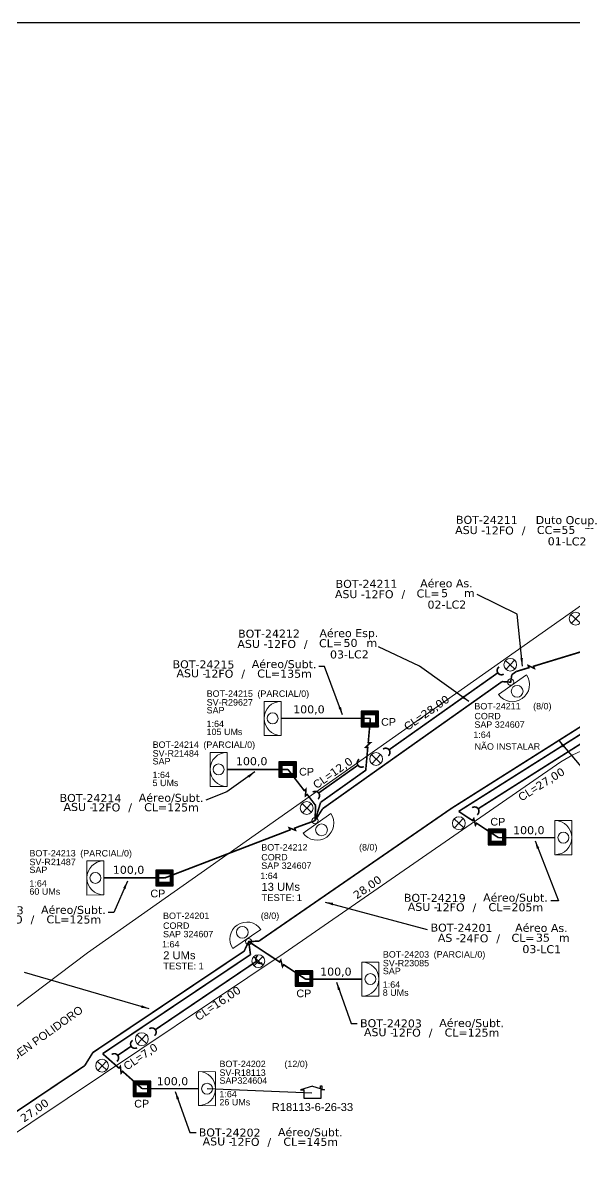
# Model space of a CAD drawing. Header units: inches. Extents: x 416 to 2179, y -8 to 586.
# Drawn here: x 604.5 to 742.2, y 299.1 to 586.1 of the extents above; entities that cross this region are included whole.
import ezdxf
from ezdxf.enums import TextEntityAlignment as Align

# ---------------------------------------------------------------- set-up
doc = ezdxf.new("R2010")
doc.units = ezdxf.units.IN
doc.header["$MEASUREMENT"] = 0
for name, color, linetype in [('10.1-Caixas Subterrâneas', 5, 'Continuous'), ('CAP a instalar', 1, 'Continuous'), ('DROP DE CLIENTE', 140, 'Continuous'), ('label_cabos', 7, 'Continuous'), ('Subida Lateral', 5, 'Continuous'), ('surveys', 7, 'Continuous'), ('surveys legendas', 7, 'Continuous')]:
    doc.layers.add(name, color=color, linetype=linetype)
for name, color, linetype, lineweight in [('10.4-Postes', 1, 'Continuous', 0), ("20.0-LEGENDA DOS CDO'S", 1, 'Continuous', 0), ('20.1-CDO_INTERIOR', 1, 'Continuous', 0), ('20.2-CDO_POSTE', 1, 'Continuous', 5), ('20.6-CORDOALHA_SUPORTE', 7, 'Continuous', 25), ('CORDOALHA_SUPORTE', 7, 'Continuous', 25), ('Quadra', 251, 'Continuous', 0), ('Segmento Logradouro Texto', 251, 'Continuous', 0)]:
    doc.layers.add(name, color=color, linetype=linetype, lineweight=lineweight)
doc.styles.add('ARIAL', font='arial.ttf')
doc.styles.add('DIGICADE', font='arial.ttf')
doc.styles.add('ROMANS', font='arial.ttf')
doc.styles.add('siredit', font='verdana.ttf')
doc.linetypes.add('FENCELINE1', pattern='A,0.25,-0.1,[133,ltypeshp.shx,S=0.1,R=0,X=-0.1,Y=0],-0.1,1', length=1.45)
doc.dimstyles.new('CL', dxfattribs={"dimtxt": 1, "dimasz": 2, "dimexe": 0.18, "dimexo": 0.0625, "dimgap": 0.09, "dimtad": 0, "dimdec": 0, "dimrnd": 1, "dimzin": 0, "dimdsep": 46, "dimtxsty": 'siredit', "dimblk": 'NONE', "dimcen": 0, "dimse1": 1, "dimse2": 1, "dimsd1": 1, "dimsd2": 1, "dimclrt": 7, "dimadec": 0, "dimazin": 0, "dimtfac": 1, "dimtdec": 0, "dimtofl": 0, "dimtmove": 0, "dimatfit": 3, "dimfxl": 0, "dimtolj": 1, "dimtzin": 0, "dimarcsym": 0})

# ---------------------------------------------------------------- blocks, each defined once
blk = doc.blocks.new('SURVEY_SURVEY')
for p, q in [((0, 0.0000152), (-0.0000151, 0.0000108)), ((0, 0.0000152), (0.0000151, 0.0000108)), ((0.0000101, 0.0000159), (0.0000117, 0.0000159)), ((0.0000101, 0.0000123), (0.0000101, 0.0000159)), ((0.0000117, 0.0000159), (0.0000117, 0.0000119)), ((-0.0000151, 0.0000108), (-0.0000104, 0.0000108)), ((-0.0000103, 0), (-0.0000103, 0.0000108)), ((0.0000103, 0), (-0.0000103, 0)), ((0.0000151, 0.0000108), (0.0000103, 0.0000108)), ((0.0000103, 0.0000108), (0.0000103, 0))]:
    blk.add_line(p, q)
blk = doc.blocks.new('POLE_POLE')
at = {"color": 1}
for p, q in [((-0.00000309, 0.00000689), (0.00000269, 0.00000147)), ((0.00000251, 0.00000707), (-0.00000291, 0.00000129))]:
    blk.add_line(p, q, dxfattribs=at)
blk.add_circle((-0.0000002, 0.00000418), 0.00000396, dxfattribs=at)
blk = doc.blocks.new('CDOE_CT_POSTE')
at = {"layer": "20.0-LEGENDA DOS CDO'S", "color": 0, "style": 'ARIAL'}
for tag, p, height in [('CDO_N', (0.12, 5.25), 0.8), ('CORDOALHA', (0.12, 4.02), 0.8), ('SAP', (0.12, 2.96), 0.8), ('1:XX', (-0.01, 1.7), 0.8), ('UMS', (0.14, 0.22), 1)]:
    blk.add_attdef(tag, p, '', height=height, rotation=0.118, dxfattribs=at)
blk.add_attdef('FIBRAS_UTILIZADAS', text='', height=0.8, rotation=0.118, dxfattribs=at).set_placement((7.83, 5.26), align=Align.CENTER)
blk = doc.blocks.new('*X2')
at = {"color": 0, "linetype": 'Continuous'}
for p, q in [((-1.25, 0.34099), (-0.49099, 1.1)), ((-1.25, 0.517767), (-0.667767, 1.1)), ((-1.25, 0.694544), (-0.844544, 1.1)), ((-1.25, 0.87132), (-1.02132, 1.1)), ((-1.25, 1.048097), (-1.198097, 1.1)), ((-1.25, 0.164214), (-0.8035, 0.610714)), ((-1.25, -0.012563), (-0.8035, 0.433937)), ((-1.25, -0.18934), (-0.8035, 0.25716)), ((-1.25, -0.366117), (-0.8035, 0.080383)), ((-0.789214, 0.625), (-0.314214, 1.1)), ((-0.612437, 0.625), (-0.137437, 1.1)), ((-0.43566, 0.625), (0.03934, 1.1)), ((-0.258883, 0.625), (0.216117, 1.1)), ((-0.082107, 0.625), (0.392893, 1.1)), ((0.09467, 0.625), (0.56967, 1.1)), ((0.271447, 0.625), (0.746447, 1.1)), ((0.448223, 0.625), (0.923223, 1.1)), ((0.625, 0.625), (1.1, 1.1)), ((0.801777, 0.625), (1.25, 1.073223)), ((0.8035, 0.449947), (1.25, 0.896447)), ((0.8035, 0.27317), (1.25, 0.71967)), ((0.8035, 0.096393), (1.25, 0.542893)), ((0.8035, -0.080383), (1.25, 0.366117)), ((0.8035, -0.25716), (1.25, 0.18934)), ((0.8035, -0.433937), (1.25, 0.012563)), ((-1.25, -0.542893), (-0.8035, -0.096393)), ((-1.25, -0.71967), (-0.8035, -0.27317)), ((-1.25, -0.896447), (-0.8035, -0.449947)), ((-1.25, -1.073223), (-0.801777, -0.625)), ((-1.1, -1.1), (-0.625, -0.625)), ((-0.923223, -1.1), (-0.448223, -0.625)), ((-0.746447, -1.1), (-0.271447, -0.625)), ((-0.56967, -1.1), (-0.09467, -0.625)), ((-0.392893, -1.1), (0.082107, -0.625)), ((-0.216117, -1.1), (0.258883, -0.625)), ((-0.03934, -1.1), (0.43566, -0.625)), ((0.137437, -1.1), (0.612437, -0.625)), ((0.314214, -1.1), (0.789214, -0.625)), ((0.49099, -1.1), (1.25, -0.34099)), ((0.667767, -1.1), (1.25, -0.517767)), ((0.8035, -0.610714), (1.25, -0.164214)), ((0.844544, -1.1), (1.25, -0.694544)), ((1.02132, -1.1), (1.25, -0.87132)), ((1.198097, -1.1), (1.25, -1.048097))]:
    blk.add_line(p, q, dxfattribs=at)
blk = doc.blocks.new('MANHOLE_MQ')
at = {"color": 0, "linetype": 'Continuous'}
for p, q in [((0.00000623, 0.00000569), (-0.00000627, 0.00000569)), ((-0.00000627, 0.00000569), (-0.00000627, -0.00000531)), ((-0.00000404, 0.00000331), (0.00000399, 0.00000331)), ((-0.00000404, -0.00000294), (-0.00000404, 0.00000331)), ((0.00000399, 0.00000331), (0.00000399, -0.00000294)), ((0.00000623, -0.00000531), (0.00000623, 0.00000569)), ((-0.00000627, -0.00000531), (0.00000623, -0.00000531)), ((0.00000399, -0.00000294), (-0.00000404, -0.00000294)), ((0.00000399, -0.00000294), (0.00000399, -0.00000294))]:
    blk.add_line(p, q, dxfattribs=at)
at = {"color": 0, "linetype": 'Continuous', "xscale": 5e-06, "yscale": 5e-06, "zscale": 1e-05}
blk.add_blockref('*X2', (-0.00000002, 0.00000019), dxfattribs=at)
blk = doc.blocks.new('*U9')
at = {"color": 0}
blk.add_line((2.14, -0.58), (-2.1, -0.68), dxfattribs=at)
for centre, radius in [((0, 0.38), 0.733), ((0.03, -1.03), 0.393)]:
    blk.add_circle(centre, radius, dxfattribs=at)
blk.add_arc((0.02, -0.63), 2.12, 1.3782, 181.3782, dxfattribs=at)
blk = doc.blocks.new('Inst CDOE-8 CAIXA DIST OPT CDOE 48F_8D C_SPL OPTAP')
at = {"layer": "20.0-LEGENDA DOS CDO'S", "color": 0}
for tag, p, style, flags in [('ID_ATIVIDADE', (0.12, 6.47), 'ARIAL', 3), ('FATOR', (7.92, 6.47), 'ARIAL', 1), ('QTDE', (0.23, -0.97), 'DIGICADE', 3)]:
    blk.add_attdef(tag, p, '', height=0.8, rotation=0.118, dxfattribs=dict(at, style=style, flags=flags))
at = {"layer": "20.0-LEGENDA DOS CDO'S", "color": 0, "style": 'ARIAL'}
for tag, p, height in [('FID', (0.12, 5.25), 0.8), ('CORDOALHA', (0.12, 4.02), 0.8), ('SAP', (0.12, 2.96), 0.8), ('1:XX', (-0.01, 1.7), 0.8), ('UMS', (0.14, 0.22), 1)]:
    blk.add_attdef(tag, p, '', height=height, rotation=0.118, dxfattribs=at)
blk.add_attdef('FIBRAS_UTILIZADAS', text='', height=0.8, rotation=0.118, dxfattribs=at).set_placement((13.48, 5.26), align=Align.CENTER)
blk = doc.blocks.new('Teste  FTTH')
at = {"color": 0, "lineweight": 0, "style": 'ROMANS'}
for tag, p in [('TESTE', (-2.302, -0.29)), ('QTDE', (0.212, -0.29))]:
    blk.add_attdef(tag, p, '', height=0.48, dxfattribs=at)
for tag, p, flags in [('FID', (-2.227, -1.253), 1), ('FATOR', (-2.227, -2.028), 3), ('ID_ATIVIDADE', (-2.227, -2.716), 3)]:
    blk.add_attdef(tag, p, '', height=0.48, dxfattribs=dict(at, flags=flags))
blk = doc.blocks.new('LEGENDA DOS CABOS')
at = {"layer": 'label_cabos', "color": 0, "style": 'siredit'}
for tag, p in [('ID', (4.24, 1.63)), ('XX', (14.31, 1.67)), ('TIPO_CABO', (2.74, 0.52)), ('CABO', (6.16, 0.47)), ('/', (9.19, 0.47)), ('METROS', (14.36, 0.47))]:
    blk.add_attdef(tag, text='', height=1, rotation=359.69, dxfattribs=at).set_placement(p, align=Align.MIDDLE_CENTER)
blk = doc.blocks.new('_None')
blk = doc.blocks.new('Inst CB AS CFOA-SM-ASU-120-S-12')
at = {"layer": 'label_cabos', "color": 0, "style": 'siredit'}
for tag, flags, p in [('ID_ATIVIDADE', 3, (1.31, 2.67)), ('FATOR', 1, (11.56, 2.55))]:
    blk.add_attdef(tag, text='', height=1, rotation=359.69, dxfattribs=dict(at, flags=flags)).set_placement(p, align=Align.MIDDLE_CENTER)
for tag, p in [('DESTINO_CABO', (3.13, 1.26)), ('TIPO_CABO', (13.11, 1.24)), ('TIPO_CABO', (1.26, 0)), ('CABO', (4.69, -0.05)), ('/', (7.71, -0.05)), ('LANCE', (10.81, 0)), ('UND', (15.96, 0)), ('FID', (13.15, -1.41))]:
    blk.add_attdef(tag, text='', height=1, rotation=359.69, dxfattribs=at).set_placement(p, align=Align.MIDDLE_CENTER)
blk.add_attdef('QTDE', (12.43, -0.47), '', height=1, rotation=359.69, dxfattribs=at)
blk = doc.blocks.new('Inst CB DT OCUP CFOA-SM-ASU-120-S-12')
at = {"layer": 'label_cabos', "color": 0, "style": 'siredit'}
for tag, flags, p in [('ID_ATIVIDADE', 3, (1.31, 2.67)), ('FATOR', 1, (11.56, 2.55))]:
    blk.add_attdef(tag, text='', height=1, rotation=359.69, dxfattribs=dict(at, flags=flags)).set_placement(p, align=Align.MIDDLE_CENTER)
for tag, p in [('DESTINO_CABO', (3.13, 1.26)), ('TIPO_CABO', (13.11, 1.24)), ('TIPO_CABO', (1.26, 0)), ('CABO', (4.69, -0.05)), ('/', (7.71, -0.05)), ('LANCE', (10.91, 0)), ('UND', (15.96, 0)), ('FID', (13.15, -1.41))]:
    blk.add_attdef(tag, text='', height=1, rotation=359.69, dxfattribs=at).set_placement(p, align=Align.MIDDLE_CENTER)
blk.add_attdef('QTDE', (12.43, -0.47), '', height=1, rotation=359.69, dxfattribs=at)
blk = doc.blocks.new('Inst CORD ALUMINIO 4.8 MM 3F')
at = {"layer": '20.6-CORDOALHA_SUPORTE', "color": 0, "lineweight": 0, "style": 'ROMANS'}
blk.add_attdef('LANCE', text='', height=1, dxfattribs=at).set_placement((-0.54, -2.21), align=Align.RIGHT)
at = {"layer": '20.6-CORDOALHA_SUPORTE', "color": 0, "style": 'siredit'}
blk.add_attdef('QTDE', (-0.54, -2.21), '', height=1, rotation=359.69, dxfattribs=at)
at = {"layer": '20.6-CORDOALHA_SUPORTE', "color": 0, "lineweight": 0, "style": 'ROMANS'}
for tag, p, flags in [('FATOR', (-5.2, -4.44), 3), ('ID_ATIVIDADE', (-5.2, -6.67), 3), ('FID', (-5.2, -8.9), 1)]:
    blk.add_attdef(tag, p, '', height=1, dxfattribs=dict(at, flags=flags))
blk = doc.blocks.new('Inst CB AS CFOA-SM-AS-80-TS-24')
at = {"layer": 'label_cabos', "color": 0, "style": 'siredit'}
for tag, flags, p in [('ID_ATIVIDADE', 3, (1.31, 2.67)), ('FATOR', 1, (11.56, 2.55))]:
    blk.add_attdef(tag, text='', height=1, rotation=359.69, dxfattribs=dict(at, flags=flags)).set_placement(p, align=Align.MIDDLE_CENTER)
for tag, p in [('DESTINO_CABO', (3.13, 1.26)), ('TIPO_CABO', (13.11, 1.24)), ('TIPO_CABO', (1.76, 0)), ('CABO', (4.69, -0.05)), ('/', (7.71, -0.05)), ('LANCE', (10.81, 0)), ('UND', (15.96, 0)), ('FID', (13.15, -1.41))]:
    blk.add_attdef(tag, text='', height=1, rotation=359.69, dxfattribs=at).set_placement(p, align=Align.MIDDLE_CENTER)
blk.add_attdef('QTDE', (12.43, -0.47), '', height=1, rotation=359.69, dxfattribs=at)
blk = doc.blocks.new('Inst CB ESP CFOA-SM-ASU-120-S-12')
at = {"layer": 'label_cabos', "color": 0, "style": 'siredit'}
for tag, flags, p in [('ID_ATIVIDADE', 3, (1.31, 2.67)), ('FATOR', 1, (11.56, 2.55))]:
    blk.add_attdef(tag, text='', height=1, rotation=359.69, dxfattribs=dict(at, flags=flags)).set_placement(p, align=Align.MIDDLE_CENTER)
for tag, p in [('DESTINO_CABO', (3.13, 1.26)), ('TIPO_CABO', (13.11, 1.24)), ('TIPO_CABO', (1.26, 0)), ('CABO', (4.69, -0.05)), ('/', (7.71, -0.05)), ('LANCE', (10.81, 0)), ('UND', (15.96, 0)), ('FID', (13.15, -1.41))]:
    blk.add_attdef(tag, text='', height=1, rotation=359.69, dxfattribs=at).set_placement(p, align=Align.MIDDLE_CENTER)
blk.add_attdef('QTDE', (12.43, -0.47), '', height=1, rotation=359.69, dxfattribs=at)

msp = doc.modelspace()

# ---------------------------------------------------------------- linework, layer by layer
msp.add_lwpolyline([(415.54, -7.85), (1254.1, -7.85), (1254.1, 586.15), (415.54, 586.15), (415.54, -7.85)])
at = {"layer": '20.1-CDO_INTERIOR', "color": 0, "lineweight": 18}
for points in [[(664.77, 408.16), (664.77, 416.66), (669.02, 416.66), (669.02, 408.16)], [(651.27, 395.41), (651.27, 403.91), (655.52, 403.91), (655.52, 395.41)], [(741.65, 378.35), (741.65, 386.85), (737.4, 386.85), (737.4, 378.35)], [(620.51, 368.27), (620.5, 376.77), (624.75, 376.78), (624.76, 368.28)], [(693.46, 343.01), (693.46, 351.51), (689.21, 351.51), (689.21, 343.01)]]:
    msp.add_lwpolyline(points, close=True, dxfattribs=at)
at = {"layer": '20.1-CDO_INTERIOR', "color": 1, "lineweight": 18}
msp.add_lwpolyline([(652.65, 315.63), (652.65, 324.13), (648.4, 324.14), (648.4, 315.64)], close=True, dxfattribs=at)
at = {"layer": '20.1-CDO_INTERIOR', "color": 0, "lineweight": 18}
for centre in [(666.9, 412.41), (653.4, 399.66), (739.53, 382.6), (622.63, 372.53), (691.33, 347.26)]:
    msp.add_circle(centre, 1.36, dxfattribs=at)
at = {"layer": '20.1-CDO_INTERIOR', "color": 1, "lineweight": 18}
msp.add_circle((650.52, 319.88), 1.36, dxfattribs=at)
at = {"layer": '20.1-CDO_INTERIOR', "color": 0, "lineweight": 18}
for centre, start, end in [((669.02, 412.41), 90.0276, 270.0276), ((655.52, 399.66), 90.0276, 270.0276), ((737.4, 382.6), 269.9724, 89.9724), ((624.76, 372.53), 90.0276, 270.0276), ((689.21, 347.26), 269.9724, 89.9724)]:
    msp.add_arc(centre, 4.25, start, end, dxfattribs=at)
at = {"layer": '20.1-CDO_INTERIOR', "color": 1, "lineweight": 18}
msp.add_arc((648.4, 319.89), 4.25, 269.9724, 89.9724, dxfattribs=at)
at = {"layer": '20.2-CDO_POSTE', "color": 0}
msp.add_line((723.34, 418.36), (730.28, 423.27), dxfattribs=at)
for centre, radius in [((726.36, 421.46), 0.787), ((727.98, 419.17), 1.47)]:
    msp.add_circle(centre, radius, dxfattribs=at)
msp.add_arc((726.81, 420.82), 4.25, 215.2869, 35.2869, dxfattribs=at)
at = {"layer": 'CAP a instalar', "color": 0, "linetype": 'FENCELINE1', "ltscale": 3, "const_width": 0.4}
for points in [[(733.01, 425.71), (767.76, 436.29), (777.42, 439.67)], [(727.78, 424.12), (729.95, 424.78)], [(724.21, 421.59), (726.36, 421.46), (726.65, 423.32)], [(727.78, 424.12), (726.65, 423.32)], [(724.21, 421.59), (693.79, 400.06), (679.4, 389.84)], [(691.32, 412.41), (669.02, 412.41)], [(690.87, 407.34), (691.32, 412.41)], [(746.68, 412.13), (711.6, 389.94)], [(747.7, 410.88), (713.37, 389.16)], [(690.15, 399.33), (690.58, 404.16)], [(670.71, 399.66), (655.52, 399.66)], [(674.18, 395.16), (670.71, 399.66)], [(690.16, 399.44), (678.89, 391.43)], [(677.64, 390.65), (676.13, 392.62)], [(677.49, 386.85), (678.89, 391.43)], [(677.49, 386.85), (677.64, 390.65)], [(711.6, 389.94), (663.47, 356.75)], [(677.49, 386.85), (679.4, 389.84)], [(713.37, 389.16), (716, 387.42)], [(677.49, 386.85), (673.32, 385.33)], [(718.67, 385.66), (723.3, 382.6)], [(670.34, 384.18), (639.95, 372.53)], [(723.3, 382.6), (737.4, 382.6)], [(639.95, 372.53), (624.76, 372.53)], [(663.47, 356.75), (660.92, 356.63), (659.78, 354.24)], [(660.92, 356.63), (667.81, 352.08)], [(659.78, 354.24), (621.99, 328.91)], [(670.48, 350.32), (675.11, 347.26)], [(675.11, 347.26), (689.21, 347.26)], [(621.99, 328.91), (619.95, 325.62)], [(619.95, 325.62), (593.14, 307.6), (563.59, 288.37)]]:
    msp.add_lwpolyline(points, dxfattribs=at)
at = {"layer": 'CAP a instalar', "color": 1, "linetype": 'FENCELINE1', "ltscale": 3, "const_width": 0.4}
for points in [[(660.92, 356.63), (661.37, 353.38)], [(661.37, 353.38), (624.43, 328.62)], [(624.43, 328.62), (627.75, 325.69)], [(630.14, 323.57), (634.3, 319.89)], [(634.3, 319.89), (648.4, 319.89)]]:
    msp.add_lwpolyline(points, dxfattribs=at)
at = {"layer": 'CORDOALHA_SUPORTE', "const_width": 0.4}
for points in [[(724.63, 423.46, -1), (723.49, 425.26)], [(695.8, 403.05, 1), (694.48, 404.73)], [(689.68, 400.38, -1), (688.53, 402.18)], [(678.22, 392.27, 1), (676.91, 393.95)], [(717.98, 388.33, 1), (716.75, 390.08)], [(664.32, 351.34, -1), (663.21, 353.17)], [(637.38, 333.13, 1), (636.1, 334.84)], [(633.04, 330.12, -1), (631.93, 331.95)], [(627.99, 326.71, 1), (626.71, 328.42)]]:
    msp.add_lwpolyline(points, format="xyb", dxfattribs=at)
for points in [[(723.16, 423.79), (695.98, 404.55)], [(744, 406.13), (718.24, 389.82)], [(688.2, 400.71), (678.41, 393.77)], [(662.85, 351.7), (637.6, 334.62)], [(631.57, 330.48), (628.2, 328.2)]]:
    msp.add_lwpolyline(points, dxfattribs=at)
at = {"layer": 'DROP DE CLIENTE'}
msp.add_lwpolyline([(676.66, 318.78), (650.52, 319.88)], dxfattribs=at)
at = {"layer": 'Quadra'}
for points in [[(459.6, 158.04), (488.74, 217.89), (507.07, 249.09), (528.81, 278.35), (532.12, 282.25), (548.86, 298.77), (567.39, 313.59), (620.67, 353.81), (740.95, 438.51), (760.57, 452.27), (761.35, 452.88), (762.06, 453.57), (762.69, 454.32), (763.23, 455.12), (763.66, 455.97), (764.02, 456.86), (764.28, 457.91), (773.19, 505.04), (773.29, 505.98), (773.25, 507.66)], [(459.6, 158.04), (488.74, 217.89), (507.07, 249.09), (528.81, 278.35), (532.12, 282.25), (548.86, 298.77), (567.39, 313.59), (620.67, 353.81), (740.95, 438.51), (760.57, 452.27), (761.35, 452.88), (762.06, 453.57), (762.69, 454.32), (763.23, 455.12), (763.66, 455.97), (764.02, 456.86), (764.28, 457.91), (773.19, 505.04), (773.29, 505.98), (773.25, 507.66)], [(844.9, 282.96), (811.19, 349.47), (784.73, 394.48), (782.97, 396.52), (780.56, 398.84), (777.89, 400.91), (775.02, 402.72), (771.96, 404.22), (768.75, 405.43), (765.4, 406.31), (762, 406.86), (758.52, 407.1), (755.05, 406.98), (751.63, 406.55), (748.25, 405.77), (744.98, 404.67), (741.86, 403.26), (738.92, 401.56), (669.76, 353.72), (561.29, 281.12)]]:
    msp.add_lwpolyline(points, dxfattribs=at)
at = {"layer": 'Subida Lateral', "color": 0, "const_width": 0.4}
for points in [[(729.95, 424.78), (730.91, 425.07), (730.74, 425.6), (732.26, 424.9), (732.07, 425.42), (733.01, 425.71)], [(690.87, 407.34), (690.79, 406.35), (691.33, 406.31), (690.11, 405.16), (690.67, 405.14), (690.58, 404.16)], [(674.18, 395.16), (674.79, 394.37), (675.22, 394.71), (675.1, 393.04), (675.53, 393.4), (676.13, 392.62)], [(716, 387.42), (716.84, 386.88), (717.14, 387.34), (717.57, 385.72), (717.85, 386.2), (718.67, 385.66)], [(673.32, 385.33), (672.39, 384.97), (672.59, 384.46), (671.03, 385.05), (671.25, 384.54), (670.34, 384.18)], [(667.81, 352.08), (668.65, 351.54), (668.94, 352), (669.37, 350.38), (669.66, 350.86), (670.48, 350.32)]]:
    msp.add_lwpolyline(points, dxfattribs=at)
at = {"layer": 'Subida Lateral', "color": 1, "const_width": 0.4}
msp.add_lwpolyline([(627.75, 325.69), (628.5, 325.03), (628.86, 325.44), (629.06, 323.78), (629.41, 324.22), (630.14, 323.57)], dxfattribs=at)

# ---------------------------------------------------------------- block references
at = {"color": 0, "lineweight": 0, "yscale": 2, "zscale": 2}
for p, xscale, rotation, values in [((703.18, 416.46), 2.00000000000002, 35.28689635824753, {'QTDE': '28,00', 'LANCE': 'CL='}), ((680.45, 401.94), 2.00000000000002, 35.28689635824753, {'QTDE': '12,0', 'LANCE': 'CL='}), ((732, 398.7), 1.999999999999993, 32.32806623551187, {'QTDE': '27,00', 'LANCE': 'CL='}), ((651.08, 343.92), 2.000000000000005, 34.06818541651113, {'QTDE': '16,00', 'LANCE': 'CL='}), ((633.23, 331.56), 2.000000000000005, 34.06818541651113, {'QTDE': '7,0', 'LANCE': 'CL='})]:
    msp.add_blockref('Inst CORD ALUMINIO 4.8 MM 3F', p, dxfattribs=dict(at, xscale=xscale, rotation=rotation)).add_auto_attribs(values)
at = {"layer": '10.1-Caixas Subterrâneas', "color": 30, "xscale": 351766.3097422741, "yscale": 351766.3097422741, "zscale": 351766.3097422741, "rotation": 180.0000000000632}
for p in [(691.17, 412.33), (670.65, 399.7), (722.93, 382.82), (639.88, 372.57), (674.74, 347.47), (634.24, 319.92)]:
    msp.add_blockref('MANHOLE_MQ', p, dxfattribs=at)
at = {"layer": '10.4-Postes', "color": 1, "xscale": 404040.4000000003, "yscale": 404040.4000000003, "zscale": 404040.4000000003}
for p in [(742.68, 435.61), (726.34, 424.11), (692.83, 400.56), (675.5, 388.31), (713.5, 384.52), (663.42, 350.06), (634.3, 330.57), (624.38, 323.93)]:
    msp.add_blockref('POLE_POLE', p, dxfattribs=at)
at = {"layer": "20.0-LEGENDA DOS CDO'S", "color": 0}
ref = msp.add_blockref('CDOE_CT_POSTE', (717.06, 404.12), dxfattribs=dict(at, xscale=2, yscale=2, zscale=2))
ref.add_attrib('CDO_N', 'BOT-24211', (717.3, 414.62), dxfattribs={"color": 0, "height": 1.6, "rotation": 0.118, "style": 'ARIAL'})
ref.add_attrib('CORDOALHA', 'CORD', (717.31, 412.17), dxfattribs={"color": 0, "height": 1.6, "rotation": 0.118, "style": 'ARIAL'})
ref.add_attrib('SAP', 'SAP 324607', (717.31, 410.04), dxfattribs={"color": 0, "height": 1.6, "rotation": 0.118, "style": 'ARIAL'})
ref.add_attrib('1:XX', '1:64', (717.04, 407.52), dxfattribs={"color": 0, "height": 1.6, "rotation": 0.118, "style": 'ARIAL'})
ref.add_attrib('UMS', 'NÃO INSTALAR', (717.34, 404.56), dxfattribs={"color": 0, "height": 1.6, "rotation": 0.118, "style": 'ARIAL'})
ref.add_attrib('FIBRAS_UTILIZADAS', '     (8/0)', dxfattribs={"color": 0, "height": 1.6, "rotation": 0.118, "style": 'ARIAL'}).set_placement((732.72, 414.65), align=Align.CENTER)
at = {"layer": "20.0-LEGENDA DOS CDO'S", "color": 0, "lineweight": 0, "xscale": 2, "yscale": 2, "zscale": 2}
msp.add_blockref('Inst CDOE-8 CAIXA DIST OPT CDOE 48F_8D C_SPL OPTAP', (663.83, 368.87), dxfattribs=at).add_auto_attribs({'FID': 'BOT-24212', 'CORDOALHA': 'CORD', 'SAP': 'SAP 324607', '1:XX': '1:64', 'UMS': '13 UMs', 'FIBRAS_UTILIZADAS': '(8/0)'})
at = {"layer": "20.0-LEGENDA DOS CDO'S", "color": 0, "lineweight": 0, "xscale": 3.501000000000042, "yscale": 3.500999999999976, "zscale": 3.500999999999999, "rotation": 3.12679759852e-05}
msp.add_blockref('Teste  FTTH', (672.18, 367.81), dxfattribs=at).add_auto_attribs({'TESTE': 'TESTE:', 'QTDE': '1'})
at = {"layer": "20.0-LEGENDA DOS CDO'S", "color": 5, "lineweight": 0, "xscale": 2, "yscale": 2, "zscale": 2}
msp.add_blockref('Inst CDOE-8 CAIXA DIST OPT CDOE 48F_8D C_SPL OPTAP', (639.29, 351.77), dxfattribs=at).add_auto_attribs({'FID': 'BOT-24201', 'CORDOALHA': 'CORD', 'SAP': 'SAP 324607', '1:XX': '1:64', 'UMS': '2 UMs', 'FIBRAS_UTILIZADAS': '(8/0)'})
at = {"layer": "20.0-LEGENDA DOS CDO'S", "color": 5, "lineweight": 0, "xscale": 3.501000000000042, "yscale": 3.500999999999976, "zscale": 3.500999999999999, "rotation": 3.12679759852e-05}
msp.add_blockref('Teste  FTTH', (647.64, 350.71), dxfattribs=at).add_auto_attribs({'TESTE': 'TESTE:', 'QTDE': '1'})
at = {"layer": '20.2-CDO_POSTE', "color": 0, "xscale": 1.999999999999987, "yscale": 2, "zscale": 2, "rotation": 213.9087294101881}
msp.add_blockref('*U9', (678.69, 385.18), dxfattribs=at)
at = {"layer": '20.2-CDO_POSTE', "color": 5, "xscale": 1.999999999999999, "yscale": 2, "zscale": 2, "rotation": 33.11368072353828}
msp.add_blockref('*U9', (659.75, 358.31), dxfattribs=at)
at = {"layer": 'label_cabos', "color": 2, "lineweight": 0}
ref = msp.add_blockref('Inst CB DT OCUP CFOA-SM-ASU-120-S-12', (714.16, 459.45), dxfattribs=dict(at, xscale=2, yscale=2, zscale=2))
ref.add_attrib('DESTINO_CABO', 'BOT-24211', dxfattribs={"color": 0, "height": 2, "rotation": 359.69, "style": 'siredit'}).set_placement((720.42, 461.98), align=Align.MIDDLE_CENTER)
ref.add_attrib('CABO', '12FO', dxfattribs={"color": 0, "height": 2, "rotation": 359.69, "style": 'siredit'}).set_placement((723.53, 459.35), align=Align.MIDDLE_CENTER)
ref.add_attrib('TIPO_CABO', 'Duto Ocup.', dxfattribs={"color": 0, "height": 2, "rotation": 359.69, "style": 'siredit'}).set_placement((740.37, 461.94), align=Align.MIDDLE_CENTER)
ref.add_attrib('/', '/', dxfattribs={"color": 0, "height": 2, "rotation": 359.69, "style": 'siredit'}).set_placement((729.59, 459.35), align=Align.MIDDLE_CENTER)
ref.add_attrib('TIPO_CABO', 'ASU - ', dxfattribs={"color": 0, "height": 2, "rotation": 359.69, "style": 'siredit'}).set_placement((716.68, 459.45), align=Align.MIDDLE_CENTER)
ref.add_attrib('FID', '01-LC2', dxfattribs={"color": 0, "height": 2, "rotation": 359.69, "style": 'siredit'}).set_placement((740.45, 456.63), align=Align.MIDDLE_CENTER)
ref.add_attrib('LANCE', 'CC=', dxfattribs={"color": 0, "height": 2, "rotation": 359.69, "style": 'siredit'}).set_placement((735.98, 459.46), align=Align.MIDDLE_CENTER)
ref.add_attrib('QTDE', '55', (739.02, 458.5), dxfattribs={"color": 0, "height": 2, "rotation": 359.69, "style": 'siredit'})
ref.add_attrib('UND', 'm', dxfattribs={"color": 0, "height": 2, "rotation": 359.69, "style": 'siredit'}).set_placement((746.09, 459.46), align=Align.MIDDLE_CENTER)
at = {"layer": 'label_cabos', "color": 2}
ref = msp.add_blockref('Inst CB AS CFOA-SM-ASU-120-S-12', (684.11, 443.44), dxfattribs=dict(at, xscale=1.999999999999972, yscale=2, zscale=2, rotation=0.4634636605445707))
ref.add_attrib('DESTINO_CABO', 'BOT-24211', dxfattribs={"color": 0, "height": 2, "rotation": 0.1535, "style": 'siredit'}).set_placement((690.36, 446.02), align=Align.MIDDLE_CENTER)
ref.add_attrib('TIPO_CABO', 'Aéreo As.', dxfattribs={"color": 0, "height": 2, "rotation": 0.1535, "style": 'siredit'}).set_placement((710.31, 446.14), align=Align.MIDDLE_CENTER)
ref.add_attrib('CABO', '12FO', dxfattribs={"color": 0, "height": 2, "rotation": 0.1535, "style": 'siredit'}).set_placement((693.49, 443.41), align=Align.MIDDLE_CENTER)
ref.add_attrib('/', '/', dxfattribs={"color": 0, "height": 2, "rotation": 0.1535, "style": 'siredit'}).set_placement((699.54, 443.46), align=Align.MIDDLE_CENTER)
ref.add_attrib('TIPO_CABO', 'ASU - ', dxfattribs={"color": 0, "height": 2, "rotation": 0.1535, "style": 'siredit'}).set_placement((686.64, 443.45), align=Align.MIDDLE_CENTER)
ref.add_attrib('FID', '02-LC2', dxfattribs={"color": 0, "height": 2, "rotation": 0.1535, "style": 'siredit'}).set_placement((710.43, 440.83), align=Align.MIDDLE_CENTER)
ref.add_attrib('LANCE', 'CL=', dxfattribs={"color": 0, "height": 2, "rotation": 0.1535, "style": 'siredit'}).set_placement((705.73, 443.62), align=Align.MIDDLE_CENTER)
ref.add_attrib('QTDE', '5', (708.98, 442.69), dxfattribs={"color": 0, "height": 2, "rotation": 0.1535, "style": 'siredit'})
ref.add_attrib('UND', 'm', dxfattribs={"color": 0, "height": 2, "rotation": 0.1535, "style": 'siredit'}).set_placement((716.04, 443.7), align=Align.MIDDLE_CENTER)
ref = msp.add_blockref('Inst CB ESP CFOA-SM-ASU-120-S-12', (659.76, 431), dxfattribs=dict(at, xscale=1.999999999999972, yscale=2, zscale=2, rotation=0.4634636605445707))
ref.add_attrib('DESTINO_CABO', 'BOT-24212', dxfattribs={"color": 0, "height": 2, "rotation": 0.1535, "style": 'siredit'}).set_placement((666, 433.58), align=Align.MIDDLE_CENTER)
ref.add_attrib('TIPO_CABO', 'Aéreo Esp.', dxfattribs={"color": 0, "height": 2, "rotation": 0.1535, "style": 'siredit'}).set_placement((685.95, 433.7), align=Align.MIDDLE_CENTER)
ref.add_attrib('CABO', '12FO', dxfattribs={"color": 0, "height": 2, "rotation": 0.1535, "style": 'siredit'}).set_placement((669.13, 430.98), align=Align.MIDDLE_CENTER)
ref.add_attrib('/', '/', dxfattribs={"color": 0, "height": 2, "rotation": 0.1535, "style": 'siredit'}).set_placement((675.18, 431.02), align=Align.MIDDLE_CENTER)
ref.add_attrib('TIPO_CABO', 'ASU - ', dxfattribs={"color": 0, "height": 2, "rotation": 0.1535, "style": 'siredit'}).set_placement((662.28, 431.01), align=Align.MIDDLE_CENTER)
ref.add_attrib('FID', '03-LC2', dxfattribs={"color": 0, "height": 2, "rotation": 0.1535, "style": 'siredit'}).set_placement((686.07, 428.39), align=Align.MIDDLE_CENTER)
ref.add_attrib('LANCE', 'CL=', dxfattribs={"color": 0, "height": 2, "rotation": 0.1535, "style": 'siredit'}).set_placement((681.37, 431.18), align=Align.MIDDLE_CENTER)
ref.add_attrib('QTDE', '50', (684.62, 430.25), dxfattribs={"color": 0, "height": 2, "rotation": 0.1535, "style": 'siredit'})
ref.add_attrib('UND', 'm', dxfattribs={"color": 0, "height": 2, "rotation": 0.1535, "style": 'siredit'}).set_placement((691.68, 431.26), align=Align.MIDDLE_CENTER)
at = {"layer": 'label_cabos', "color": 2, "lineweight": 0, "xscale": 2, "yscale": 2, "zscale": 2}
for p, values in [((641.15, 422.63), {'ID': 'BOT-24215', 'CABO': '12FO', 'METROS': 'CL=135m', 'XX': 'Aéreo/Subt.', '/': '/', 'TIPO_CABO': 'ASU -'}), ((612.92, 389.23), {'ID': 'BOT-24214', 'CABO': '12FO', 'METROS': 'CL=125m', 'XX': 'Aéreo/Subt.', '/': '/', 'TIPO_CABO': 'ASU -'}), ((698.93, 364.27), {'ID': 'BOT-24219', 'CABO': '12FO', 'METROS': 'CL=205m', 'XX': 'Aéreo/Subt.', '/': '/', 'TIPO_CABO': 'ASU -'}), ((588.51, 361.22), {'ID': 'BOT-24213', 'CABO': '12FO', 'METROS': 'CL=125m', 'XX': 'Aéreo/Subt.', '/': '/', 'TIPO_CABO': 'ASU -'}), ((687.98, 332.95), {'ID': 'BOT-24203', 'CABO': '12FO', 'METROS': 'CL=125m', 'XX': 'Aéreo/Subt.', '/': '/', 'TIPO_CABO': 'ASU -'}), ((647.69, 305.66), {'ID': 'BOT-24202', 'CABO': '12FO', 'METROS': 'CL=145m', 'XX': 'Aéreo/Subt.', '/': '/', 'TIPO_CABO': 'ASU -'})]:
    msp.add_blockref('LEGENDA DOS CABOS', p, dxfattribs=at).add_auto_attribs(values)
at = {"layer": 'label_cabos', "color": 2}
ref = msp.add_blockref('Inst CB AS CFOA-SM-AS-80-TS-24', (707.82, 357.57), dxfattribs=dict(at, xscale=2, yscale=2, zscale=2))
ref.add_attrib('DESTINO_CABO', 'BOT-24201', dxfattribs={"color": 0, "height": 2, "rotation": 359.69, "style": 'siredit'}).set_placement((714.08, 360.09), align=Align.MIDDLE_CENTER)
ref.add_attrib('TIPO_CABO', 'Aéreo As.', dxfattribs={"color": 0, "height": 2, "rotation": 359.69, "style": 'siredit'}).set_placement((734.04, 360.06), align=Align.MIDDLE_CENTER)
ref.add_attrib('CABO', '24FO', dxfattribs={"color": 0, "height": 2, "rotation": 359.69, "style": 'siredit'}).set_placement((717.19, 357.46), align=Align.MIDDLE_CENTER)
ref.add_attrib('/', '/', dxfattribs={"color": 0, "height": 2, "rotation": 359.69, "style": 'siredit'}).set_placement((723.25, 357.46), align=Align.MIDDLE_CENTER)
ref.add_attrib('TIPO_CABO', 'AS - ', dxfattribs={"color": 0, "height": 2, "rotation": 359.69, "style": 'siredit'}).set_placement((711.35, 357.56), align=Align.MIDDLE_CENTER)
ref.add_attrib('FID', '03-LC1', dxfattribs={"color": 0, "height": 2, "rotation": 359.69, "style": 'siredit'}).set_placement((734.12, 354.74), align=Align.MIDDLE_CENTER)
ref.add_attrib('LANCE', 'CL=', dxfattribs={"color": 0, "height": 2, "rotation": 359.69, "style": 'siredit'}).set_placement((729.44, 357.57), align=Align.MIDDLE_CENTER)
ref.add_attrib('QTDE', '35', (732.68, 356.62), dxfattribs={"color": 0, "height": 2, "rotation": 359.69, "style": 'siredit'})
ref.add_attrib('UND', 'm', dxfattribs={"color": 0, "height": 2, "rotation": 359.69, "style": 'siredit'}).set_placement((739.75, 357.57), align=Align.MIDDLE_CENTER)
at = {"layer": 'surveys', "color": 255, "xscale": 200000, "yscale": 200000, "zscale": 200000}
msp.add_blockref('SURVEY_SURVEY', (676.87, 317.44), dxfattribs=at)

# ---------------------------------------------------------------- texts
at = {"layer": '10.1-Caixas Subterrâneas', "color": 30, "style": 'ARIAL'}
for p in [(694, 410.56), (673.51, 398.12), (721.29, 385.62), (636.37, 367.69), (672.84, 342.73), (632.33, 315.18)]:
    msp.add_text('CP', height=1.92, dxfattribs=at).set_placement(p)
at = {"layer": "20.0-LEGENDA DOS CDO'S", "color": 0, "style": 'ARIAL'}
for s, p in [('BOT-24215', (650.42, 417.79)), ('SV-R29627', (650.42, 415.61)), ('SAP', (650.41, 413.64)), ('1:64', (650.4, 410.25)), ('105 UMs', (650.4, 408.23)), ('BOT-24214', (636.92, 405.04)), ('SAP', (636.91, 400.89)), ('SV-R21484', (636.92, 402.86)), ('1:64', (636.9, 397.5)), ('5 UMs', (636.9, 395.48)), ('BOT-24213', (606.15, 377.91)), ('SV-R21487', (606.16, 375.73)), ('SAP', (606.15, 373.75)), ('1:64', (606.14, 370.37)), ('60 UMs', (606.14, 368.34)), ('BOT-24203', (694.43, 352.64)), ('SV-R23085', (694.43, 350.46)), ('SAP', (694.43, 348.49)), ('8 UMs', (694.41, 343.08)), ('1:64', (694.41, 345.1))]:
    msp.add_text(s, height=1.6, rotation=359.9724, dxfattribs=at).set_placement(p)
for p in [(665.84, 417.78), (652.34, 405.03), (621.57, 377.9), (709.85, 352.64)]:
    msp.add_text('            (PARCIAL/0)', height=1.6, rotation=359.9724, dxfattribs=at).set_placement(p, align=Align.CENTER)
at = {"layer": "20.0-LEGENDA DOS CDO'S", "color": 1, "style": 'ARIAL'}
for s, p in [('SV-R18113', (653.62, 323.09)), ('BOT-24202', (653.62, 325.27)), ('SAP324604', (653.62, 321.11)), ('1:64', (653.6, 317.73)), ('26 UMs', (653.6, 315.7))]:
    msp.add_text(s, height=1.6, rotation=359.9724, dxfattribs=at).set_placement(p)
msp.add_text('            (12/0)', height=1.6, rotation=359.9724, dxfattribs=at).set_placement((669.04, 325.26), align=Align.CENTER)
at = {"layer": 'label_cabos', "color": 3, "style": 'siredit'}
for p in [(672.04, 413.66), (657.74, 400.7), (726.97, 383.47), (626.98, 373.57), (678.77, 348.13), (637.96, 320.75)]:
    msp.add_text('100,0', height=2, dxfattribs=at).set_placement(p)
for s, p in [('28,00', (687.93, 367.14)), ('27,00', (604.78, 311.38))]:
    msp.add_text(s, height=2, rotation=35.1557, dxfattribs=at).set_placement(p)
at = {"layer": 'Segmento Logradouro Texto', "color": 4, "linetype": 'Continuous', "insert": (595.59, 324.31), "char_height": 2, "width": 28.8117, "attachment_point": 1, "rotation": 35.5704, "style": 'DIGICADE'}
msp.add_mtext('RUA GEN POLIDORO', dxfattribs=at)
at = {"layer": 'surveys legendas', "color": 0, "style": 'ARIAL'}
msp.add_text('R18113-6-26-33', height=2, dxfattribs=at).set_placement((666.66, 314.3))

# ---------------------------------------------------------------- leaders
at = {"layer": 'label_cabos', "color": 2, "lineweight": 0}
for points in [[(729.28, 425.47), (728.01, 438.4), (717.97, 443.35)], [(715.93, 416.62), (703.63, 425.45), (693.35, 430.26)], [(684.39, 413.26), (679.85, 425.35), (678.47, 425.35)], [(738.36, 406.87), (744.4, 399.83)], [(662.45, 399.03), (655.42, 394.01), (650.23, 391.95)], [(732.47, 381.79), (738.28, 366.79), (736.37, 366.82)], [(630.66, 371.73), (627.2, 363.94), (625.83, 363.94)], [(680.02, 366.51), (705.47, 359.67)], [(636.05, 339.86), (604.93, 348.92)], [(682.85, 346.49), (686.52, 336.19), (688.05, 336.19)], [(642.56, 319.2), (646.23, 308.9), (647.76, 308.9)]]:
    msp.add_leader(points, dimstyle='CL', dxfattribs=at)

doc.saveas('drawing.dxf')
